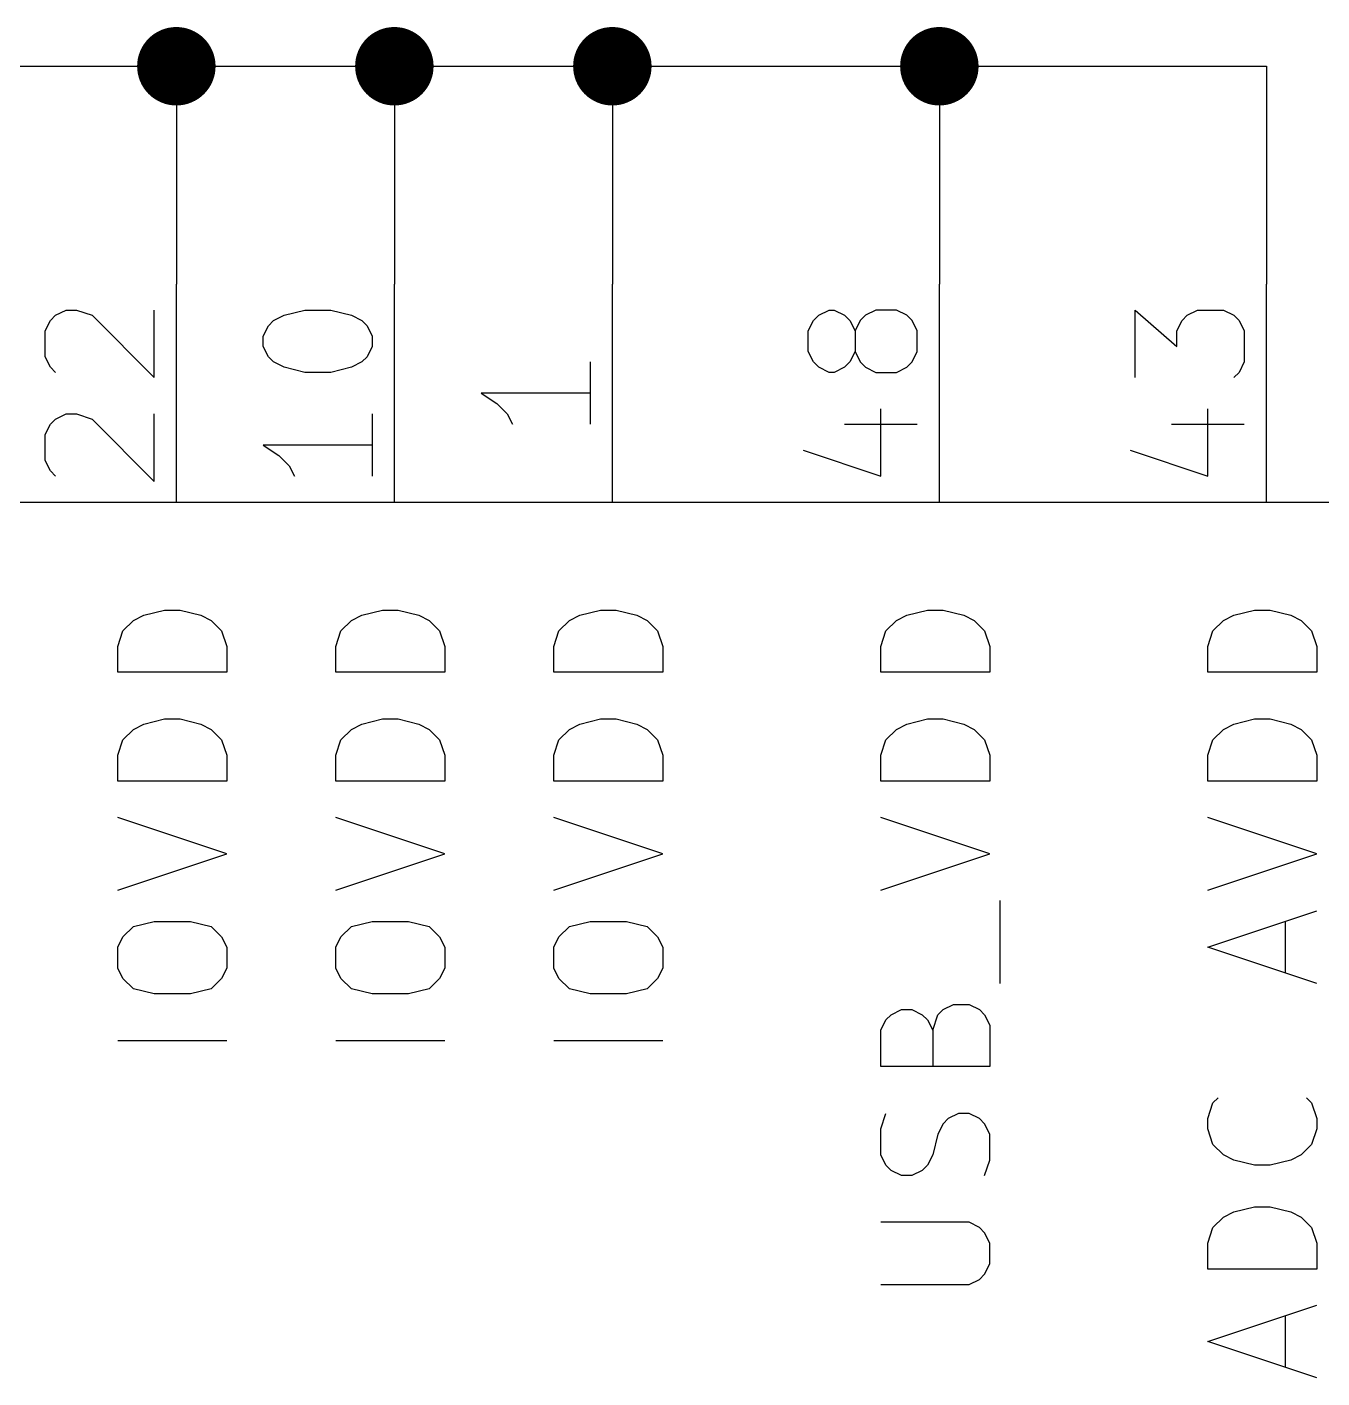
# Model space of a CAD drawing. Extents: x 0.4 to 16.1, y -11.3 to -0.4.
# Drawn here: x 3.582 to 4.176, y -6.102 to -5.482 of the extents above; entities that cross this region are included whole.
import ezdxf

# ---------------------------------------------------------------- set-up
doc = ezdxf.new("R2010")
doc.units = 0
doc.header["$MEASUREMENT"] = 0
for name, color, linetype in [('CYAN2', 4, 'CONTINUOUS'), ('GREEN3', 91, 'CONTINUOUS'), ('LYELLOW', 51, 'CONTINUOUS'), ('RED2', 1, 'CONTINUOUS'), ('RED3', 11, 'CONTINUOUS')]:
    doc.layers.add(name, color=color, linetype=linetype)

msp = doc.modelspace()

# ---------------------------------------------------------------- linework, layer by layer
at = {"layer": 'CYAN2', "linetype": 'CONTINUOUS'}
for p, q in [((3.63028, -5.75428), (3.63504, -5.7519)), ((3.63028, -5.75428), (3.63504, -5.7519)), ((3.63504, -5.7519), (3.64456, -5.74952)), ((3.63504, -5.7519), (3.64456, -5.74952)), ((3.64456, -5.74952), (3.6517, -5.74952)), ((3.64456, -5.74952), (3.6517, -5.74952)), ((3.6517, -5.74952), (3.66122, -5.7519)), ((3.6517, -5.74952), (3.66122, -5.7519)), ((3.66122, -5.7519), (3.66599, -5.75428)), ((3.66122, -5.7519), (3.66599, -5.75428)), ((3.73028, -5.75428), (3.73504, -5.7519)), ((3.73028, -5.75428), (3.73504, -5.7519)), ((3.73504, -5.7519), (3.74456, -5.74952)), ((3.73504, -5.7519), (3.74456, -5.74952)), ((3.74456, -5.74952), (3.7517, -5.74952)), ((3.74456, -5.74952), (3.7517, -5.74952)), ((3.7517, -5.74952), (3.76122, -5.7519)), ((3.7517, -5.74952), (3.76122, -5.7519)), ((3.76122, -5.7519), (3.76599, -5.75428)), ((3.76122, -5.7519), (3.76599, -5.75428)), ((3.83028, -5.75428), (3.83504, -5.7519)), ((3.83028, -5.75428), (3.83504, -5.7519)), ((3.83504, -5.7519), (3.84456, -5.74952)), ((3.83504, -5.7519), (3.84456, -5.74952)), ((3.84456, -5.74952), (3.8517, -5.74952)), ((3.84456, -5.74952), (3.8517, -5.74952)), ((3.8517, -5.74952), (3.86122, -5.7519)), ((3.8517, -5.74952), (3.86122, -5.7519)), ((3.86122, -5.7519), (3.86599, -5.75428)), ((3.86122, -5.7519), (3.86599, -5.75428)), ((3.98028, -5.75428), (3.98504, -5.7519)), ((3.98028, -5.75428), (3.98504, -5.7519)), ((3.98504, -5.7519), (3.99456, -5.74952)), ((3.98504, -5.7519), (3.99456, -5.74952)), ((3.99456, -5.74952), (4.0017, -5.74952)), ((3.99456, -5.74952), (4.0017, -5.74952)), ((4.0017, -5.74952), (4.01122, -5.7519)), ((4.0017, -5.74952), (4.01122, -5.7519)), ((4.01122, -5.7519), (4.01599, -5.75428)), ((4.01122, -5.7519), (4.01599, -5.75428)), ((4.13028, -5.75428), (4.13504, -5.7519)), ((4.13028, -5.75428), (4.13504, -5.7519)), ((4.13504, -5.7519), (4.14456, -5.74952)), ((4.13504, -5.7519), (4.14456, -5.74952)), ((4.14456, -5.74952), (4.1517, -5.74952)), ((4.14456, -5.74952), (4.1517, -5.74952)), ((4.1517, -5.74952), (4.16122, -5.7519)), ((4.1517, -5.74952), (4.16122, -5.7519)), ((4.16122, -5.7519), (4.16599, -5.75428)), ((4.16122, -5.7519), (4.16599, -5.75428)), ((3.62551, -5.75905), (3.63028, -5.75428)), ((3.62551, -5.75905), (3.63028, -5.75428)), ((3.66599, -5.75428), (3.67075, -5.75905)), ((3.66599, -5.75428), (3.67075, -5.75905)), ((3.72551, -5.75905), (3.73028, -5.75428)), ((3.72551, -5.75905), (3.73028, -5.75428)), ((3.76599, -5.75428), (3.77075, -5.75905)), ((3.76599, -5.75428), (3.77075, -5.75905)), ((3.82551, -5.75905), (3.83028, -5.75428)), ((3.82551, -5.75905), (3.83028, -5.75428)), ((3.86599, -5.75428), (3.87075, -5.75905)), ((3.86599, -5.75428), (3.87075, -5.75905)), ((3.97551, -5.75905), (3.98028, -5.75428)), ((3.97551, -5.75905), (3.98028, -5.75428)), ((4.01599, -5.75428), (4.02075, -5.75905)), ((4.01599, -5.75428), (4.02075, -5.75905)), ((4.12551, -5.75905), (4.13028, -5.75428)), ((4.12551, -5.75905), (4.13028, -5.75428)), ((4.16599, -5.75428), (4.17075, -5.75905)), ((4.16599, -5.75428), (4.17075, -5.75905)), ((3.62313, -5.76619), (3.62551, -5.75905)), ((3.62313, -5.76619), (3.62551, -5.75905)), ((3.67075, -5.75905), (3.67313, -5.76619)), ((3.67075, -5.75905), (3.67313, -5.76619)), ((3.72313, -5.76619), (3.72551, -5.75905)), ((3.72313, -5.76619), (3.72551, -5.75905)), ((3.77075, -5.75905), (3.77313, -5.76619)), ((3.77075, -5.75905), (3.77313, -5.76619)), ((3.82313, -5.76619), (3.82551, -5.75905)), ((3.82313, -5.76619), (3.82551, -5.75905)), ((3.87075, -5.75905), (3.87313, -5.76619)), ((3.87075, -5.75905), (3.87313, -5.76619)), ((3.97313, -5.76619), (3.97551, -5.75905)), ((3.97313, -5.76619), (3.97551, -5.75905)), ((4.02075, -5.75905), (4.02313, -5.76619)), ((4.02075, -5.75905), (4.02313, -5.76619)), ((4.12313, -5.76619), (4.12551, -5.75905)), ((4.12313, -5.76619), (4.12551, -5.75905)), ((4.17075, -5.75905), (4.17313, -5.76619)), ((4.17075, -5.75905), (4.17313, -5.76619)), ((3.62313, -5.77809), (3.62313, -5.76619)), ((3.62313, -5.77809), (3.62313, -5.76619)), ((3.67313, -5.76619), (3.67313, -5.77809)), ((3.67313, -5.76619), (3.67313, -5.77809)), ((3.72313, -5.77809), (3.72313, -5.76619)), ((3.72313, -5.77809), (3.72313, -5.76619)), ((3.77313, -5.76619), (3.77313, -5.77809)), ((3.77313, -5.76619), (3.77313, -5.77809)), ((3.82313, -5.77809), (3.82313, -5.76619)), ((3.82313, -5.77809), (3.82313, -5.76619)), ((3.87313, -5.76619), (3.87313, -5.77809)), ((3.87313, -5.76619), (3.87313, -5.77809)), ((3.97313, -5.77809), (3.97313, -5.76619)), ((3.97313, -5.77809), (3.97313, -5.76619)), ((4.02313, -5.76619), (4.02313, -5.77809)), ((4.02313, -5.76619), (4.02313, -5.77809)), ((4.12313, -5.77809), (4.12313, -5.76619)), ((4.12313, -5.77809), (4.12313, -5.76619)), ((4.17313, -5.76619), (4.17313, -5.77809)), ((4.17313, -5.76619), (4.17313, -5.77809)), ((3.67313, -5.77809), (3.62313, -5.77809)), ((3.67313, -5.77809), (3.62313, -5.77809)), ((3.77313, -5.77809), (3.72313, -5.77809)), ((3.77313, -5.77809), (3.72313, -5.77809)), ((3.87313, -5.77809), (3.82313, -5.77809)), ((3.87313, -5.77809), (3.82313, -5.77809)), ((4.02313, -5.77809), (3.97313, -5.77809)), ((4.02313, -5.77809), (3.97313, -5.77809)), ((4.17313, -5.77809), (4.12313, -5.77809)), ((4.17313, -5.77809), (4.12313, -5.77809)), ((3.63028, -5.80428), (3.63504, -5.8019)), ((3.63028, -5.80428), (3.63504, -5.8019)), ((3.63504, -5.8019), (3.64456, -5.79952)), ((3.63504, -5.8019), (3.64456, -5.79952)), ((3.64456, -5.79952), (3.6517, -5.79952)), ((3.64456, -5.79952), (3.6517, -5.79952)), ((3.6517, -5.79952), (3.66122, -5.8019)), ((3.6517, -5.79952), (3.66122, -5.8019)), ((3.66122, -5.8019), (3.66599, -5.80428)), ((3.66122, -5.8019), (3.66599, -5.80428)), ((3.73028, -5.80428), (3.73504, -5.8019)), ((3.73028, -5.80428), (3.73504, -5.8019)), ((3.73504, -5.8019), (3.74456, -5.79952)), ((3.73504, -5.8019), (3.74456, -5.79952)), ((3.74456, -5.79952), (3.7517, -5.79952)), ((3.74456, -5.79952), (3.7517, -5.79952)), ((3.7517, -5.79952), (3.76122, -5.8019)), ((3.7517, -5.79952), (3.76122, -5.8019)), ((3.76122, -5.8019), (3.76599, -5.80428)), ((3.76122, -5.8019), (3.76599, -5.80428)), ((3.83028, -5.80428), (3.83504, -5.8019)), ((3.83028, -5.80428), (3.83504, -5.8019)), ((3.83504, -5.8019), (3.84456, -5.79952)), ((3.83504, -5.8019), (3.84456, -5.79952)), ((3.84456, -5.79952), (3.8517, -5.79952)), ((3.84456, -5.79952), (3.8517, -5.79952)), ((3.8517, -5.79952), (3.86122, -5.8019)), ((3.8517, -5.79952), (3.86122, -5.8019)), ((3.86122, -5.8019), (3.86599, -5.80428)), ((3.86122, -5.8019), (3.86599, -5.80428)), ((3.98028, -5.80428), (3.98504, -5.8019)), ((3.98028, -5.80428), (3.98504, -5.8019)), ((3.98504, -5.8019), (3.99456, -5.79952)), ((3.98504, -5.8019), (3.99456, -5.79952)), ((3.99456, -5.79952), (4.0017, -5.79952)), ((3.99456, -5.79952), (4.0017, -5.79952)), ((4.0017, -5.79952), (4.01122, -5.8019)), ((4.0017, -5.79952), (4.01122, -5.8019)), ((4.01122, -5.8019), (4.01599, -5.80428)), ((4.01122, -5.8019), (4.01599, -5.80428)), ((4.13028, -5.80428), (4.13504, -5.8019)), ((4.13028, -5.80428), (4.13504, -5.8019)), ((4.13504, -5.8019), (4.14456, -5.79952)), ((4.13504, -5.8019), (4.14456, -5.79952)), ((4.14456, -5.79952), (4.1517, -5.79952)), ((4.14456, -5.79952), (4.1517, -5.79952)), ((4.1517, -5.79952), (4.16122, -5.8019)), ((4.1517, -5.79952), (4.16122, -5.8019)), ((4.16122, -5.8019), (4.16599, -5.80428)), ((4.16122, -5.8019), (4.16599, -5.80428)), ((3.62551, -5.80905), (3.63028, -5.80428)), ((3.62551, -5.80905), (3.63028, -5.80428)), ((3.66599, -5.80428), (3.67075, -5.80905)), ((3.66599, -5.80428), (3.67075, -5.80905)), ((3.72551, -5.80905), (3.73028, -5.80428)), ((3.72551, -5.80905), (3.73028, -5.80428)), ((3.76599, -5.80428), (3.77075, -5.80905)), ((3.76599, -5.80428), (3.77075, -5.80905)), ((3.82551, -5.80905), (3.83028, -5.80428)), ((3.82551, -5.80905), (3.83028, -5.80428)), ((3.86599, -5.80428), (3.87075, -5.80905)), ((3.86599, -5.80428), (3.87075, -5.80905)), ((3.97551, -5.80905), (3.98028, -5.80428)), ((3.97551, -5.80905), (3.98028, -5.80428)), ((4.01599, -5.80428), (4.02075, -5.80905)), ((4.01599, -5.80428), (4.02075, -5.80905)), ((4.12551, -5.80905), (4.13028, -5.80428)), ((4.12551, -5.80905), (4.13028, -5.80428)), ((4.16599, -5.80428), (4.17075, -5.80905)), ((4.16599, -5.80428), (4.17075, -5.80905)), ((3.62313, -5.81619), (3.62551, -5.80905)), ((3.62313, -5.81619), (3.62551, -5.80905)), ((3.67075, -5.80905), (3.67313, -5.81619)), ((3.67075, -5.80905), (3.67313, -5.81619)), ((3.72313, -5.81619), (3.72551, -5.80905)), ((3.72313, -5.81619), (3.72551, -5.80905)), ((3.77075, -5.80905), (3.77313, -5.81619)), ((3.77075, -5.80905), (3.77313, -5.81619)), ((3.82313, -5.81619), (3.82551, -5.80905)), ((3.82313, -5.81619), (3.82551, -5.80905)), ((3.87075, -5.80905), (3.87313, -5.81619)), ((3.87075, -5.80905), (3.87313, -5.81619)), ((3.97313, -5.81619), (3.97551, -5.80905)), ((3.97313, -5.81619), (3.97551, -5.80905)), ((4.02075, -5.80905), (4.02313, -5.81619)), ((4.02075, -5.80905), (4.02313, -5.81619)), ((4.12313, -5.81619), (4.12551, -5.80905)), ((4.12313, -5.81619), (4.12551, -5.80905)), ((4.17075, -5.80905), (4.17313, -5.81619)), ((4.17075, -5.80905), (4.17313, -5.81619)), ((3.62313, -5.82809), (3.62313, -5.81619)), ((3.62313, -5.82809), (3.62313, -5.81619)), ((3.67313, -5.81619), (3.67313, -5.82809)), ((3.67313, -5.81619), (3.67313, -5.82809)), ((3.72313, -5.82809), (3.72313, -5.81619)), ((3.72313, -5.82809), (3.72313, -5.81619)), ((3.77313, -5.81619), (3.77313, -5.82809)), ((3.77313, -5.81619), (3.77313, -5.82809)), ((3.82313, -5.82809), (3.82313, -5.81619)), ((3.82313, -5.82809), (3.82313, -5.81619)), ((3.87313, -5.81619), (3.87313, -5.82809)), ((3.87313, -5.81619), (3.87313, -5.82809)), ((3.97313, -5.82809), (3.97313, -5.81619)), ((3.97313, -5.82809), (3.97313, -5.81619)), ((4.02313, -5.81619), (4.02313, -5.82809)), ((4.02313, -5.81619), (4.02313, -5.82809)), ((4.12313, -5.82809), (4.12313, -5.81619)), ((4.12313, -5.82809), (4.12313, -5.81619)), ((4.17313, -5.81619), (4.17313, -5.82809)), ((4.17313, -5.81619), (4.17313, -5.82809)), ((3.67313, -5.82809), (3.62313, -5.82809)), ((3.67313, -5.82809), (3.62313, -5.82809)), ((3.77313, -5.82809), (3.72313, -5.82809)), ((3.77313, -5.82809), (3.72313, -5.82809)), ((3.87313, -5.82809), (3.82313, -5.82809)), ((3.87313, -5.82809), (3.82313, -5.82809)), ((4.02313, -5.82809), (3.97313, -5.82809)), ((4.02313, -5.82809), (3.97313, -5.82809)), ((4.17313, -5.82809), (4.12313, -5.82809)), ((4.17313, -5.82809), (4.12313, -5.82809)), ((3.67313, -5.86143), (3.62313, -5.84476)), ((3.67313, -5.86143), (3.62313, -5.84476)), ((3.77313, -5.86143), (3.72313, -5.84476)), ((3.77313, -5.86143), (3.72313, -5.84476)), ((3.87313, -5.86143), (3.82313, -5.84476)), ((3.87313, -5.86143), (3.82313, -5.84476)), ((4.02313, -5.86143), (3.97313, -5.84476)), ((4.02313, -5.86143), (3.97313, -5.84476)), ((4.17313, -5.86143), (4.12313, -5.84476)), ((4.17313, -5.86143), (4.12313, -5.84476)), ((3.62313, -5.87809), (3.67313, -5.86143)), ((3.62313, -5.87809), (3.67313, -5.86143)), ((3.72313, -5.87809), (3.77313, -5.86143)), ((3.72313, -5.87809), (3.77313, -5.86143)), ((3.82313, -5.87809), (3.87313, -5.86143)), ((3.82313, -5.87809), (3.87313, -5.86143)), ((3.97313, -5.87809), (4.02313, -5.86143)), ((3.97313, -5.87809), (4.02313, -5.86143)), ((4.12313, -5.87809), (4.17313, -5.86143)), ((4.12313, -5.87809), (4.17313, -5.86143)), ((4.02789, -5.92095), (4.02789, -5.88285)), ((4.02789, -5.92095), (4.02789, -5.88285)), ((4.12313, -5.90429), (4.17313, -5.88762)), ((4.12313, -5.90429), (4.17313, -5.88762)), ((3.62551, -5.89952), (3.63028, -5.89476)), ((3.62551, -5.89952), (3.63028, -5.89476)), ((3.63028, -5.89476), (3.6398, -5.89238)), ((3.63028, -5.89476), (3.6398, -5.89238)), ((3.6398, -5.89238), (3.65646, -5.89238)), ((3.6398, -5.89238), (3.65646, -5.89238)), ((3.65646, -5.89238), (3.66599, -5.89476)), ((3.65646, -5.89238), (3.66599, -5.89476)), ((3.66599, -5.89476), (3.67075, -5.89952)), ((3.66599, -5.89476), (3.67075, -5.89952)), ((3.72551, -5.89952), (3.73028, -5.89476)), ((3.72551, -5.89952), (3.73028, -5.89476)), ((3.73028, -5.89476), (3.7398, -5.89238)), ((3.73028, -5.89476), (3.7398, -5.89238)), ((3.7398, -5.89238), (3.75646, -5.89238)), ((3.7398, -5.89238), (3.75646, -5.89238)), ((3.75646, -5.89238), (3.76599, -5.89476)), ((3.75646, -5.89238), (3.76599, -5.89476)), ((3.76599, -5.89476), (3.77075, -5.89952)), ((3.76599, -5.89476), (3.77075, -5.89952)), ((3.82551, -5.89952), (3.83028, -5.89476)), ((3.82551, -5.89952), (3.83028, -5.89476)), ((3.83028, -5.89476), (3.8398, -5.89238)), ((3.83028, -5.89476), (3.8398, -5.89238)), ((3.8398, -5.89238), (3.85646, -5.89238)), ((3.8398, -5.89238), (3.85646, -5.89238)), ((3.85646, -5.89238), (3.86599, -5.89476)), ((3.85646, -5.89238), (3.86599, -5.89476)), ((3.86599, -5.89476), (3.87075, -5.89952)), ((3.86599, -5.89476), (3.87075, -5.89952)), ((4.15885, -5.91619), (4.15885, -5.89238)), ((4.15885, -5.91619), (4.15885, -5.89238)), ((3.62313, -5.90429), (3.62551, -5.89952)), ((3.62313, -5.90429), (3.62551, -5.89952)), ((3.67075, -5.89952), (3.67313, -5.90429)), ((3.67075, -5.89952), (3.67313, -5.90429)), ((3.72313, -5.90429), (3.72551, -5.89952)), ((3.72313, -5.90429), (3.72551, -5.89952)), ((3.77075, -5.89952), (3.77313, -5.90429)), ((3.77075, -5.89952), (3.77313, -5.90429)), ((3.82313, -5.90429), (3.82551, -5.89952)), ((3.82313, -5.90429), (3.82551, -5.89952)), ((3.87075, -5.89952), (3.87313, -5.90429)), ((3.87075, -5.89952), (3.87313, -5.90429)), ((3.62313, -5.91381), (3.62313, -5.90429)), ((3.62313, -5.91381), (3.62313, -5.90429)), ((3.67313, -5.90429), (3.67313, -5.91381)), ((3.67313, -5.90429), (3.67313, -5.91381)), ((3.72313, -5.91381), (3.72313, -5.90429)), ((3.72313, -5.91381), (3.72313, -5.90429)), ((3.77313, -5.90429), (3.77313, -5.91381)), ((3.77313, -5.90429), (3.77313, -5.91381)), ((3.82313, -5.91381), (3.82313, -5.90429)), ((3.82313, -5.91381), (3.82313, -5.90429)), ((3.87313, -5.90429), (3.87313, -5.91381)), ((3.87313, -5.90429), (3.87313, -5.91381)), ((4.17313, -5.92095), (4.12313, -5.90429)), ((4.17313, -5.92095), (4.12313, -5.90429)), ((3.62551, -5.91857), (3.62313, -5.91381)), ((3.62551, -5.91857), (3.62313, -5.91381)), ((3.67313, -5.91381), (3.67075, -5.91857)), ((3.67313, -5.91381), (3.67075, -5.91857)), ((3.72551, -5.91857), (3.72313, -5.91381)), ((3.72551, -5.91857), (3.72313, -5.91381)), ((3.77313, -5.91381), (3.77075, -5.91857)), ((3.77313, -5.91381), (3.77075, -5.91857)), ((3.82551, -5.91857), (3.82313, -5.91381)), ((3.82551, -5.91857), (3.82313, -5.91381)), ((3.87313, -5.91381), (3.87075, -5.91857)), ((3.87313, -5.91381), (3.87075, -5.91857)), ((3.63028, -5.92333), (3.62551, -5.91857)), ((3.63028, -5.92333), (3.62551, -5.91857)), ((3.67075, -5.91857), (3.66599, -5.92333)), ((3.67075, -5.91857), (3.66599, -5.92333)), ((3.73028, -5.92333), (3.72551, -5.91857)), ((3.73028, -5.92333), (3.72551, -5.91857)), ((3.77075, -5.91857), (3.76599, -5.92333)), ((3.77075, -5.91857), (3.76599, -5.92333)), ((3.83028, -5.92333), (3.82551, -5.91857)), ((3.83028, -5.92333), (3.82551, -5.91857)), ((3.87075, -5.91857), (3.86599, -5.92333)), ((3.87075, -5.91857), (3.86599, -5.92333)), ((3.6398, -5.92571), (3.63028, -5.92333)), ((3.6398, -5.92571), (3.63028, -5.92333)), ((3.65646, -5.92571), (3.6398, -5.92571)), ((3.65646, -5.92571), (3.6398, -5.92571)), ((3.66599, -5.92333), (3.65646, -5.92571)), ((3.66599, -5.92333), (3.65646, -5.92571)), ((3.7398, -5.92571), (3.73028, -5.92333)), ((3.7398, -5.92571), (3.73028, -5.92333)), ((3.75646, -5.92571), (3.7398, -5.92571)), ((3.75646, -5.92571), (3.7398, -5.92571)), ((3.76599, -5.92333), (3.75646, -5.92571)), ((3.76599, -5.92333), (3.75646, -5.92571)), ((3.8398, -5.92571), (3.83028, -5.92333)), ((3.8398, -5.92571), (3.83028, -5.92333)), ((3.85646, -5.92571), (3.8398, -5.92571)), ((3.85646, -5.92571), (3.8398, -5.92571)), ((3.86599, -5.92333), (3.85646, -5.92571)), ((3.86599, -5.92333), (3.85646, -5.92571)), ((4.0017, -5.93285), (4.00646, -5.93048)), ((4.0017, -5.93285), (4.00646, -5.93048)), ((4.00646, -5.93048), (4.01361, -5.93048)), ((4.00646, -5.93048), (4.01361, -5.93048)), ((4.01361, -5.93048), (4.01837, -5.93285)), ((4.01361, -5.93048), (4.01837, -5.93285)), ((3.97313, -5.94238), (3.97551, -5.93762)), ((3.97313, -5.94238), (3.97551, -5.93762)), ((3.97551, -5.93762), (3.97789, -5.93524)), ((3.97551, -5.93762), (3.97789, -5.93524)), ((3.97789, -5.93524), (3.98265, -5.93285)), ((3.97789, -5.93524), (3.98265, -5.93285)), ((3.98265, -5.93285), (3.98742, -5.93285)), ((3.98265, -5.93285), (3.98742, -5.93285)), ((3.98742, -5.93285), (3.99218, -5.93524)), ((3.98742, -5.93285), (3.99218, -5.93524)), ((3.99218, -5.93524), (3.99456, -5.93762)), ((3.99218, -5.93524), (3.99456, -5.93762)), ((3.99456, -5.93762), (3.99694, -5.94238)), ((3.99456, -5.93762), (3.99694, -5.94238)), ((3.99694, -5.94238), (3.99932, -5.93524)), ((3.99694, -5.94238), (3.99932, -5.93524)), ((3.99932, -5.93524), (4.0017, -5.93285)), ((3.99932, -5.93524), (4.0017, -5.93285)), ((4.01837, -5.93285), (4.02075, -5.93524)), ((4.01837, -5.93285), (4.02075, -5.93524)), ((4.02075, -5.93524), (4.02313, -5.94)), ((4.02075, -5.93524), (4.02313, -5.94)), ((3.97313, -5.95905), (3.97313, -5.94238)), ((3.97313, -5.95905), (3.97313, -5.94238)), ((3.99694, -5.94238), (3.99694, -5.95905)), ((3.99694, -5.94238), (3.99694, -5.95905)), ((4.02313, -5.94), (4.02313, -5.95905)), ((4.02313, -5.94), (4.02313, -5.95905)), ((3.67313, -5.94715), (3.62313, -5.94715)), ((3.67313, -5.94715), (3.62313, -5.94715)), ((3.77313, -5.94715), (3.72313, -5.94715)), ((3.77313, -5.94715), (3.72313, -5.94715)), ((3.87313, -5.94715), (3.82313, -5.94715)), ((3.87313, -5.94715), (3.82313, -5.94715)), ((4.02313, -5.95905), (3.97313, -5.95905)), ((4.02313, -5.95905), (3.97313, -5.95905)), ((4.12313, -5.98286), (4.12551, -5.97571)), ((4.12313, -5.98286), (4.12551, -5.97571)), ((4.12551, -5.97571), (4.12789, -5.97333)), ((4.12551, -5.97571), (4.12789, -5.97333)), ((4.16837, -5.97333), (4.17075, -5.97571)), ((4.16837, -5.97333), (4.17075, -5.97571)), ((4.17075, -5.97571), (4.17313, -5.98286)), ((4.17075, -5.97571), (4.17313, -5.98286)), ((3.97313, -5.98762), (3.97551, -5.98047)), ((3.97313, -5.98762), (3.97551, -5.98047)), ((4.00885, -5.98047), (4.00408, -5.98285)), ((4.00885, -5.98047), (4.00408, -5.98285)), ((4.01361, -5.98047), (4.00885, -5.98047)), ((4.01361, -5.98047), (4.00885, -5.98047)), ((4.01837, -5.98285), (4.01361, -5.98047)), ((4.01837, -5.98285), (4.01361, -5.98047)), ((3.97313, -5.99952), (3.97313, -5.98762)), ((3.97313, -5.99952), (3.97313, -5.98762)), ((4.0017, -5.98524), (3.99932, -5.99)), ((4.0017, -5.98524), (3.99932, -5.99)), ((4.00408, -5.98285), (4.0017, -5.98524)), ((4.00408, -5.98285), (4.0017, -5.98524)), ((4.02075, -5.98524), (4.01837, -5.98285)), ((4.02075, -5.98524), (4.01837, -5.98285)), ((4.02313, -5.99), (4.02075, -5.98524)), ((4.02313, -5.99), (4.02075, -5.98524)), ((4.12313, -5.98762), (4.12313, -5.98286)), ((4.12313, -5.98762), (4.12313, -5.98286)), ((4.12551, -5.99476), (4.12313, -5.98762)), ((4.12551, -5.99476), (4.12313, -5.98762)), ((4.17313, -5.98762), (4.17075, -5.99476)), ((4.17313, -5.98762), (4.17075, -5.99476)), ((4.17313, -5.98286), (4.17313, -5.98762)), ((4.17313, -5.98286), (4.17313, -5.98762)), ((3.99932, -5.99), (3.99694, -5.99952)), ((3.99932, -5.99), (3.99694, -5.99952)), ((4.02313, -6.0019), (4.02313, -5.99)), ((4.02313, -6.0019), (4.02313, -5.99)), ((3.97551, -6.00428), (3.97313, -5.99952)), ((3.97551, -6.00428), (3.97313, -5.99952)), ((3.99694, -5.99952), (3.99456, -6.00428)), ((3.99694, -5.99952), (3.99456, -6.00428)), ((4.13028, -5.99952), (4.12551, -5.99476)), ((4.13028, -5.99952), (4.12551, -5.99476)), ((4.13504, -6.00191), (4.13028, -5.99952)), ((4.13504, -6.00191), (4.13028, -5.99952)), ((4.16599, -5.99952), (4.16122, -6.00191)), ((4.16599, -5.99952), (4.16122, -6.00191)), ((4.17075, -5.99476), (4.16599, -5.99952)), ((4.17075, -5.99476), (4.16599, -5.99952)), ((3.97789, -6.00667), (3.97551, -6.00428)), ((3.97789, -6.00667), (3.97551, -6.00428)), ((3.98265, -6.00904), (3.97789, -6.00667)), ((3.98265, -6.00904), (3.97789, -6.00667)), ((3.99218, -6.00667), (3.98742, -6.00904)), ((3.99218, -6.00667), (3.98742, -6.00904)), ((3.99456, -6.00428), (3.99218, -6.00667)), ((3.99456, -6.00428), (3.99218, -6.00667)), ((4.02075, -6.00904), (4.02313, -6.0019)), ((4.02075, -6.00904), (4.02313, -6.0019)), ((4.14456, -6.00428), (4.13504, -6.00191)), ((4.14456, -6.00428), (4.13504, -6.00191)), ((4.1517, -6.00428), (4.14456, -6.00428)), ((4.1517, -6.00428), (4.14456, -6.00428)), ((4.16122, -6.00191), (4.1517, -6.00428)), ((4.16122, -6.00191), (4.1517, -6.00428)), ((3.98742, -6.00904), (3.98265, -6.00904)), ((3.98742, -6.00904), (3.98265, -6.00904)), ((4.13504, -6.02571), (4.14456, -6.02333)), ((4.13504, -6.02571), (4.14456, -6.02333)), ((4.14456, -6.02333), (4.1517, -6.02333)), ((4.14456, -6.02333), (4.1517, -6.02333)), ((4.1517, -6.02333), (4.16122, -6.02571)), ((4.1517, -6.02333), (4.16122, -6.02571)), ((4.01361, -6.03048), (3.97313, -6.03048)), ((4.01361, -6.03048), (3.97313, -6.03048)), ((4.01837, -6.03285), (4.01361, -6.03048)), ((4.01837, -6.03285), (4.01361, -6.03048)), ((4.12551, -6.03286), (4.13028, -6.02809)), ((4.12551, -6.03286), (4.13028, -6.02809)), ((4.13028, -6.02809), (4.13504, -6.02571)), ((4.13028, -6.02809), (4.13504, -6.02571)), ((4.16122, -6.02571), (4.16599, -6.02809)), ((4.16122, -6.02571), (4.16599, -6.02809)), ((4.16599, -6.02809), (4.17075, -6.03286)), ((4.16599, -6.02809), (4.17075, -6.03286)), ((4.02075, -6.03524), (4.01837, -6.03285)), ((4.02075, -6.03524), (4.01837, -6.03285)), ((4.02313, -6.04), (4.02075, -6.03524)), ((4.02313, -6.04), (4.02075, -6.03524)), ((4.12313, -6.04), (4.12551, -6.03286)), ((4.12313, -6.04), (4.12551, -6.03286)), ((4.17075, -6.03286), (4.17313, -6.04)), ((4.17075, -6.03286), (4.17313, -6.04)), ((4.02313, -6.04952), (4.02313, -6.04)), ((4.02313, -6.04952), (4.02313, -6.04)), ((4.12313, -6.05191), (4.12313, -6.04)), ((4.12313, -6.05191), (4.12313, -6.04)), ((4.17313, -6.04), (4.17313, -6.05191)), ((4.17313, -6.04), (4.17313, -6.05191)), ((4.02075, -6.05428), (4.02313, -6.04952)), ((4.02075, -6.05428), (4.02313, -6.04952)), ((4.01837, -6.05667), (4.02075, -6.05428)), ((4.01837, -6.05667), (4.02075, -6.05428)), ((4.17313, -6.05191), (4.12313, -6.05191)), ((4.17313, -6.05191), (4.12313, -6.05191)), ((3.97313, -6.05905), (4.01361, -6.05905)), ((3.97313, -6.05905), (4.01361, -6.05905)), ((4.01361, -6.05905), (4.01837, -6.05667)), ((4.01361, -6.05905), (4.01837, -6.05667)), ((4.12313, -6.08524), (4.17313, -6.06857)), ((4.12313, -6.08524), (4.17313, -6.06857)), ((4.15885, -6.09714), (4.15885, -6.07333)), ((4.15885, -6.09714), (4.15885, -6.07333)), ((4.17313, -6.10191), (4.12313, -6.08524)), ((4.17313, -6.10191), (4.12313, -6.08524))]:
    msp.add_line(p, q, dxfattribs=at)
at = {"layer": 'GREEN3', "linetype": 'CONTINUOUS'}
for p, q in [((3.55, -5.5), (3.65, -5.5)), ((3.65, -5.5), (3.65, -5.6)), ((3.65, -5.5), (3.75, -5.5)), ((3.75, -5.5), (3.75, -5.6)), ((3.75, -5.5), (3.85, -5.5)), ((3.85, -5.5), (4, -5.5)), ((3.85, -5.5), (3.85, -5.6)), ((4, -5.5), (4, -5.6)), ((4, -5.5), (4.15, -5.5)), ((4.15, -5.5), (4.15, -5.6))]:
    msp.add_line(p, q, dxfattribs=at)
at = {"layer": 'GREEN3', "const_width": 0.018}
for points in [[(3.641, -5.5, 1), (3.659, -5.5, 1)], [(3.741, -5.5, 1), (3.759, -5.5, 1)], [(3.841, -5.5, 1), (3.859, -5.5, 1)], [(3.991, -5.5, 1), (4.009, -5.5, 1)]]:
    msp.add_lwpolyline(points, format="xyb", close=True, dxfattribs=at)
at = {"layer": 'LYELLOW', "linetype": 'CONTINUOUS'}
msp.add_line((2.35, -5.7), (4.65, -5.7), dxfattribs=at)
at = {"layer": 'RED2', "linetype": 'CONTINUOUS'}
for p, q in [((3.65, -5.7), (3.65, -5.6)), ((3.65, -5.7), (3.65, -5.6)), ((3.75, -5.7), (3.75, -5.6)), ((3.75, -5.7), (3.75, -5.6)), ((3.85, -5.7), (3.85, -5.6)), ((3.85, -5.7), (3.85, -5.6)), ((4, -5.7), (4, -5.6)), ((4, -5.7), (4, -5.6)), ((4.15, -5.7), (4.15, -5.6)), ((4.15, -5.7), (4.15, -5.6)), ((2.35, -5.7), (4.65, -5.7))]:
    msp.add_line(p, q, dxfattribs=at)
at = {"layer": 'RED3', "linetype": 'CONTINUOUS'}
for p, q in [((3.59226, -5.61667), (3.59464, -5.61428)), ((3.59226, -5.61667), (3.59464, -5.61428)), ((3.59464, -5.61428), (3.5994, -5.6119)), ((3.59464, -5.61428), (3.5994, -5.6119)), ((3.5994, -5.6119), (3.60417, -5.6119)), ((3.5994, -5.6119), (3.60417, -5.6119)), ((3.60417, -5.6119), (3.61131, -5.61428)), ((3.60417, -5.6119), (3.61131, -5.61428)), ((3.61131, -5.61428), (3.63988, -5.64285)), ((3.61131, -5.61428), (3.63988, -5.64285)), ((3.63988, -5.64285), (3.63988, -5.6119)), ((3.63988, -5.64285), (3.63988, -5.6119)), ((3.69464, -5.61667), (3.6994, -5.61428)), ((3.69464, -5.61667), (3.6994, -5.61428)), ((3.6994, -5.61428), (3.70893, -5.6119)), ((3.6994, -5.61428), (3.70893, -5.6119)), ((3.70893, -5.6119), (3.72083, -5.6119)), ((3.70893, -5.6119), (3.72083, -5.6119)), ((3.72083, -5.6119), (3.73035, -5.61428)), ((3.72083, -5.6119), (3.73035, -5.61428)), ((3.73035, -5.61428), (3.73512, -5.61667)), ((3.73035, -5.61428), (3.73512, -5.61667)), ((3.94226, -5.61667), (3.94464, -5.61428)), ((3.94226, -5.61667), (3.94464, -5.61428)), ((3.94464, -5.61428), (3.9494, -5.6119)), ((3.94464, -5.61428), (3.9494, -5.6119)), ((3.9494, -5.6119), (3.95178, -5.6119)), ((3.9494, -5.6119), (3.95178, -5.6119)), ((3.95178, -5.6119), (3.95655, -5.61428)), ((3.95178, -5.6119), (3.95655, -5.61428)), ((3.95655, -5.61428), (3.95893, -5.61667)), ((3.95655, -5.61428), (3.95893, -5.61667)), ((3.96607, -5.61428), (3.96369, -5.61667)), ((3.96607, -5.61428), (3.96369, -5.61667)), ((3.97083, -5.6119), (3.96607, -5.61428)), ((3.97083, -5.6119), (3.96607, -5.61428)), ((3.98035, -5.6119), (3.97083, -5.6119)), ((3.98035, -5.6119), (3.97083, -5.6119)), ((3.98512, -5.61428), (3.98035, -5.6119)), ((3.98512, -5.61428), (3.98035, -5.6119)), ((3.9875, -5.61667), (3.98512, -5.61428)), ((3.9875, -5.61667), (3.98512, -5.61428)), ((4.08988, -5.64285), (4.08988, -5.6119)), ((4.08988, -5.6119), (4.10893, -5.62857)), ((4.08988, -5.64285), (4.08988, -5.6119)), ((4.08988, -5.6119), (4.10893, -5.62857)), ((4.11131, -5.61667), (4.11369, -5.61428)), ((4.11131, -5.61667), (4.11369, -5.61428)), ((4.11369, -5.61428), (4.11845, -5.6119)), ((4.11369, -5.61428), (4.11845, -5.6119)), ((4.11845, -5.6119), (4.13035, -5.6119)), ((4.11845, -5.6119), (4.13035, -5.6119)), ((4.13035, -5.6119), (4.13512, -5.61428)), ((4.13035, -5.6119), (4.13512, -5.61428)), ((4.13512, -5.61428), (4.1375, -5.61667)), ((4.13512, -5.61428), (4.1375, -5.61667)), ((3.58988, -5.62143), (3.59226, -5.61667)), ((3.58988, -5.62143), (3.59226, -5.61667)), ((3.58988, -5.63333), (3.58988, -5.62143)), ((3.58988, -5.63333), (3.58988, -5.62143)), ((3.68988, -5.62381), (3.69226, -5.61905)), ((3.68988, -5.62381), (3.69226, -5.61905)), ((3.69226, -5.61905), (3.69464, -5.61667)), ((3.69226, -5.61905), (3.69464, -5.61667)), ((3.73512, -5.61667), (3.7375, -5.61905)), ((3.73512, -5.61667), (3.7375, -5.61905)), ((3.7375, -5.61905), (3.73988, -5.62381)), ((3.7375, -5.61905), (3.73988, -5.62381)), ((3.93988, -5.62143), (3.94226, -5.61667)), ((3.93988, -5.62143), (3.94226, -5.61667)), ((3.93988, -5.63095), (3.93988, -5.62143)), ((3.93988, -5.63095), (3.93988, -5.62143)), ((3.95893, -5.61667), (3.96131, -5.62143)), ((3.95893, -5.61667), (3.96131, -5.62143)), ((3.96369, -5.61667), (3.96131, -5.62143)), ((3.96369, -5.61667), (3.96131, -5.62143)), ((3.96131, -5.62143), (3.96131, -5.63095)), ((3.96131, -5.62143), (3.96131, -5.63095)), ((3.98988, -5.62143), (3.9875, -5.61667)), ((3.98988, -5.62143), (3.9875, -5.61667)), ((3.98988, -5.63095), (3.98988, -5.62143)), ((3.98988, -5.63095), (3.98988, -5.62143)), ((4.10893, -5.62143), (4.11131, -5.61667)), ((4.10893, -5.62143), (4.11131, -5.61667)), ((4.10893, -5.62857), (4.10893, -5.62143)), ((4.10893, -5.62857), (4.10893, -5.62143)), ((4.1375, -5.61667), (4.13988, -5.62143)), ((4.1375, -5.61667), (4.13988, -5.62143)), ((4.13988, -5.62143), (4.13988, -5.63571)), ((4.13988, -5.62143), (4.13988, -5.63571)), ((3.68988, -5.62857), (3.68988, -5.62381)), ((3.68988, -5.62857), (3.68988, -5.62381)), ((3.69226, -5.63333), (3.68988, -5.62857)), ((3.69226, -5.63333), (3.68988, -5.62857)), ((3.73988, -5.62857), (3.7375, -5.63333)), ((3.73988, -5.62857), (3.7375, -5.63333)), ((3.73988, -5.62381), (3.73988, -5.62857)), ((3.73988, -5.62381), (3.73988, -5.62857)), ((3.59226, -5.63809), (3.58988, -5.63333)), ((3.59226, -5.63809), (3.58988, -5.63333)), ((3.69464, -5.63571), (3.69226, -5.63333)), ((3.69464, -5.63571), (3.69226, -5.63333)), ((3.7375, -5.63333), (3.73512, -5.63571)), ((3.7375, -5.63333), (3.73512, -5.63571)), ((3.94226, -5.63571), (3.93988, -5.63095)), ((3.94226, -5.63571), (3.93988, -5.63095)), ((3.96131, -5.63095), (3.95893, -5.63571)), ((3.96131, -5.63095), (3.95893, -5.63571)), ((3.96131, -5.63095), (3.96369, -5.63571)), ((3.96131, -5.63095), (3.96369, -5.63571)), ((3.9875, -5.63571), (3.98988, -5.63095)), ((3.9875, -5.63571), (3.98988, -5.63095)), ((3.59464, -5.64047), (3.59226, -5.63809)), ((3.59464, -5.64047), (3.59226, -5.63809)), ((3.6994, -5.63809), (3.69464, -5.63571)), ((3.6994, -5.63809), (3.69464, -5.63571)), ((3.70893, -5.64047), (3.6994, -5.63809)), ((3.70893, -5.64047), (3.6994, -5.63809)), ((3.72083, -5.64047), (3.70893, -5.64047)), ((3.72083, -5.64047), (3.70893, -5.64047)), ((3.73035, -5.63809), (3.72083, -5.64047)), ((3.73035, -5.63809), (3.72083, -5.64047)), ((3.73512, -5.63571), (3.73035, -5.63809)), ((3.73512, -5.63571), (3.73035, -5.63809)), ((3.83988, -5.63571), (3.83988, -5.66428)), ((3.83988, -5.63571), (3.83988, -5.66428)), ((3.94464, -5.63809), (3.94226, -5.63571)), ((3.94464, -5.63809), (3.94226, -5.63571)), ((3.9494, -5.64047), (3.94464, -5.63809)), ((3.9494, -5.64047), (3.94464, -5.63809)), ((3.95178, -5.64047), (3.9494, -5.64047)), ((3.95178, -5.64047), (3.9494, -5.64047)), ((3.95655, -5.63809), (3.95178, -5.64047)), ((3.95655, -5.63809), (3.95178, -5.64047)), ((3.95893, -5.63571), (3.95655, -5.63809)), ((3.95893, -5.63571), (3.95655, -5.63809)), ((3.96369, -5.63571), (3.96607, -5.63809)), ((3.96369, -5.63571), (3.96607, -5.63809)), ((3.96607, -5.63809), (3.97083, -5.64047)), ((3.96607, -5.63809), (3.97083, -5.64047)), ((3.97083, -5.64047), (3.98035, -5.64047)), ((3.97083, -5.64047), (3.98035, -5.64047)), ((3.98035, -5.64047), (3.98512, -5.63809)), ((3.98035, -5.64047), (3.98512, -5.63809)), ((3.98512, -5.63809), (3.9875, -5.63571)), ((3.98512, -5.63809), (3.9875, -5.63571)), ((4.1375, -5.64047), (4.13512, -5.64285)), ((4.1375, -5.64047), (4.13512, -5.64285)), ((4.13988, -5.63571), (4.1375, -5.64047)), ((4.13988, -5.63571), (4.1375, -5.64047)), ((3.83988, -5.65), (3.78988, -5.65)), ((3.78988, -5.65), (3.79702, -5.65476)), ((3.83988, -5.65), (3.78988, -5.65)), ((3.78988, -5.65), (3.79702, -5.65476)), ((3.59464, -5.6619), (3.5994, -5.65952)), ((3.59464, -5.6619), (3.5994, -5.65952)), ((3.5994, -5.65952), (3.60417, -5.65952)), ((3.5994, -5.65952), (3.60417, -5.65952)), ((3.60417, -5.65952), (3.61131, -5.6619)), ((3.60417, -5.65952), (3.61131, -5.6619)), ((3.63988, -5.69047), (3.63988, -5.65952)), ((3.63988, -5.69047), (3.63988, -5.65952)), ((3.73988, -5.65952), (3.73988, -5.68809)), ((3.73988, -5.65952), (3.73988, -5.68809)), ((3.79702, -5.65476), (3.80178, -5.65952)), ((3.79702, -5.65476), (3.80178, -5.65952)), ((3.80178, -5.65952), (3.80417, -5.66428)), ((3.80178, -5.65952), (3.80417, -5.66428)), ((3.97321, -5.68809), (3.97321, -5.65714)), ((3.97321, -5.68809), (3.97321, -5.65714)), ((4.12321, -5.68809), (4.12321, -5.65714)), ((4.12321, -5.68809), (4.12321, -5.65714)), ((3.58988, -5.66904), (3.59226, -5.66428)), ((3.58988, -5.66904), (3.59226, -5.66428)), ((3.59226, -5.66428), (3.59464, -5.6619)), ((3.59226, -5.66428), (3.59464, -5.6619)), ((3.61131, -5.6619), (3.63988, -5.69047)), ((3.61131, -5.6619), (3.63988, -5.69047)), ((3.95655, -5.66428), (3.98988, -5.66428)), ((3.95655, -5.66428), (3.98988, -5.66428)), ((4.10655, -5.66428), (4.13988, -5.66428)), ((4.10655, -5.66428), (4.13988, -5.66428)), ((3.58988, -5.68095), (3.58988, -5.66904)), ((3.58988, -5.68095), (3.58988, -5.66904)), ((3.73988, -5.67381), (3.68988, -5.67381)), ((3.68988, -5.67381), (3.69702, -5.67857)), ((3.73988, -5.67381), (3.68988, -5.67381)), ((3.68988, -5.67381), (3.69702, -5.67857)), ((3.9375, -5.67619), (3.97321, -5.68809)), ((3.9375, -5.67619), (3.97321, -5.68809)), ((4.0875, -5.67619), (4.12321, -5.68809)), ((4.0875, -5.67619), (4.12321, -5.68809)), ((3.59226, -5.68571), (3.58988, -5.68095)), ((3.59226, -5.68571), (3.58988, -5.68095)), ((3.69702, -5.67857), (3.70178, -5.68333)), ((3.69702, -5.67857), (3.70178, -5.68333)), ((3.70178, -5.68333), (3.70417, -5.68809)), ((3.70178, -5.68333), (3.70417, -5.68809)), ((3.59464, -5.68809), (3.59226, -5.68571)), ((3.59464, -5.68809), (3.59226, -5.68571))]:
    msp.add_line(p, q, dxfattribs=at)

doc.saveas('drawing.dxf')
